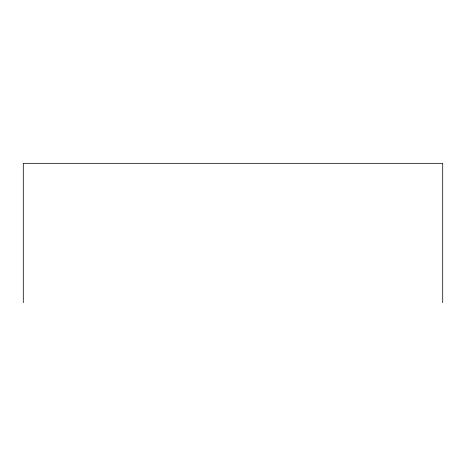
<?xml version="1.0" encoding="UTF-8"?>
<svg xmlns="http://www.w3.org/2000/svg" width="466" height="466" viewBox="0 0 466 466"><rect width="100%" height="100%" fill="white"/><g stroke="black" fill="none" stroke-linecap="round" stroke-linejoin="round"><path stroke-width="0.7" d="M442.7 302.673L442.7 163.327L23.3 163.327L23.3 302.673"/></g></svg>
